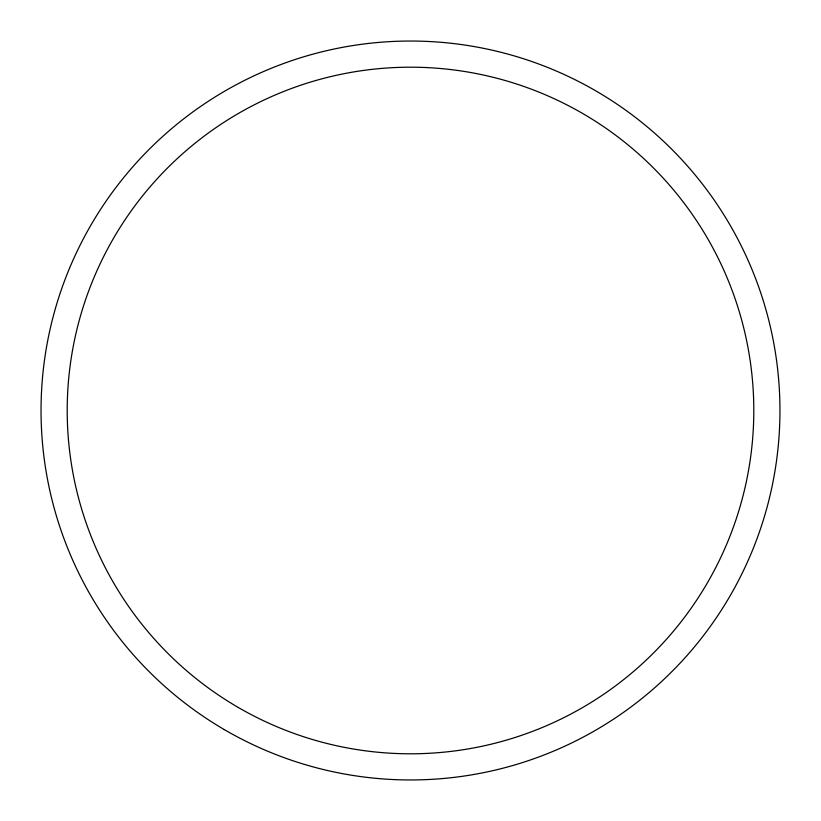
<?xml version="1.0" encoding="UTF-8"?>
<svg xmlns="http://www.w3.org/2000/svg" width="821" height="821" viewBox="0 0 821 821"><rect width="100%" height="100%" fill="white"/><g stroke="black" fill="none" stroke-linecap="round" stroke-linejoin="round"><path stroke-width="1.23" d="M224.164 729.52A369.45 369.45 0 0 0 779.95 412.358A369.45 369.45 0 0 0 227.386 89.612A369.45 369.45 0 0 0 224.164 729.52M238.377 707.528A343.301 343.301 0 0 0 753.801 411.044A343.301 343.301 0 0 0 239.322 112.918A343.301 343.301 0 0 0 238.377 707.528"/></g></svg>
